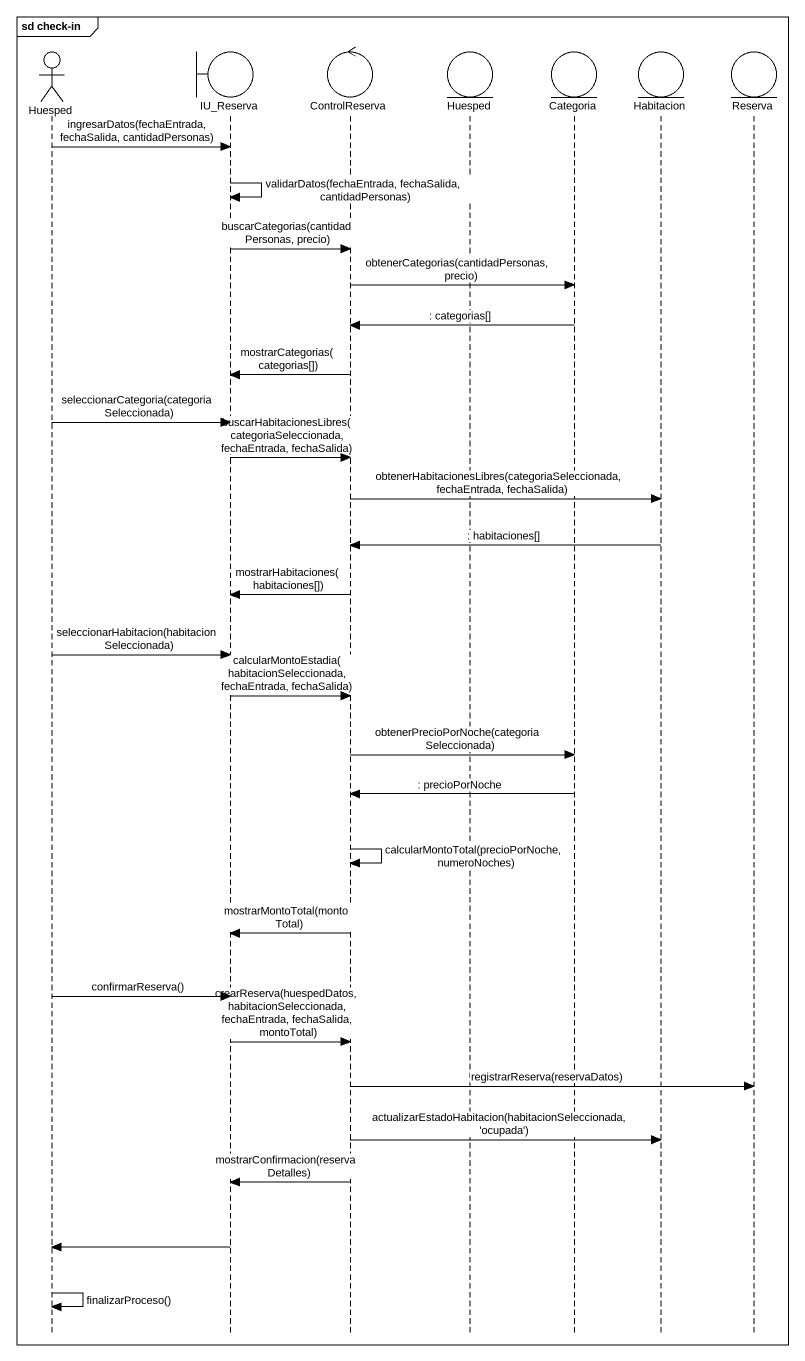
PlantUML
@startuml
mainframe sd check-in
hide footbox
actor Huesped
boundary IU_Reserva
control ControlReserva
entity "Huesped" as Huesped_2
entity Categoria
entity Habitacion
entity Reserva

Huesped -> IU_Reserva : ingresarDatos(fechaEntrada, fechaSalida, cantidadPersonas)
IU_Reserva -> IU_Reserva : validarDatos(fechaEntrada, fechaSalida, cantidadPersonas)
IU_Reserva -> ControlReserva : buscarCategorias(cantidadPersonas, precio)
ControlReserva -> Categoria : obtenerCategorias(cantidadPersonas, precio)
Categoria -> ControlReserva : : categorias[]
ControlReserva -> IU_Reserva : mostrarCategorias(categorias[])
Huesped -> IU_Reserva : seleccionarCategoria(categoriaSeleccionada)
IU_Reserva -> ControlReserva : buscarHabitacionesLibres(categoriaSeleccionada, fechaEntrada, fechaSalida)
ControlReserva -> Habitacion : obtenerHabitacionesLibres(categoriaSeleccionada, fechaEntrada, fechaSalida)
Habitacion -> ControlReserva : : habitaciones[]
ControlReserva -> IU_Reserva : mostrarHabitaciones(habitaciones[])
Huesped -> IU_Reserva : seleccionarHabitacion(habitacionSeleccionada)
IU_Reserva -> ControlReserva : calcularMontoEstadia(habitacionSeleccionada, fechaEntrada, fechaSalida)
ControlReserva -> Categoria : obtenerPrecioPorNoche(categoriaSeleccionada)
Categoria -> ControlReserva : : precioPorNoche
ControlReserva -> ControlReserva : calcularMontoTotal(precioPorNoche, numeroNoches)
ControlReserva -> IU_Reserva : mostrarMontoTotal(montoTotal)
Huesped -> IU_Reserva : confirmarReserva()
IU_Reserva -> ControlReserva : crearReserva(huespedDatos, habitacionSeleccionada, fechaEntrada, fechaSalida, montoTotal)
ControlReserva -> Reserva : registrarReserva(reservaDatos)
ControlReserva -> Habitacion : actualizarEstadoHabitacion(habitacionSeleccionada, 'ocupada')
ControlReserva -> IU_Reserva : mostrarConfirmacion(reservaDetalles)
IU_Reserva -> Huesped
Huesped -> Huesped : finalizarProceso()
@enduml
